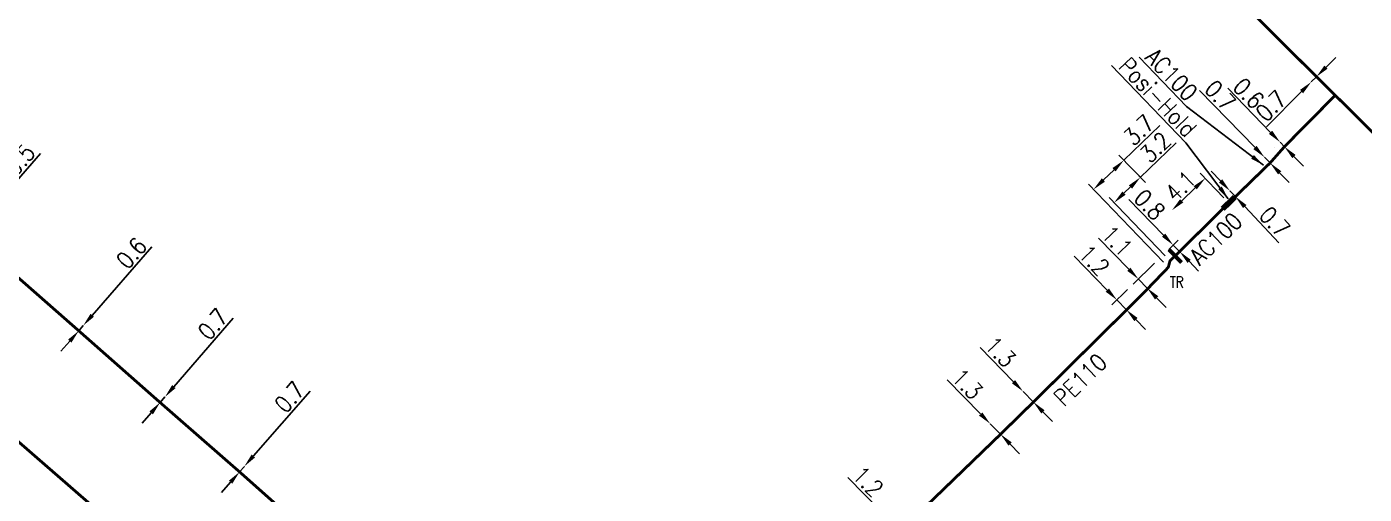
# Model space of a CAD drawing. Header units: millimetres. Extents: x 160996 to 162003, y 120996 to 122000.
# Drawn here: x 161517.5 to 161635.1, y 121076.5 to 121117.6 of the extents above; entities that cross this region are included whole.
import ezdxf
from ezdxf.enums import TextEntityAlignment as Align

# ---------------------------------------------------------------- set-up
doc = ezdxf.new("R2010")
doc.units = ezdxf.units.MM
doc.header["$PDMODE"] = 34
doc.linetypes.add('L_25_AP', pattern=[2000, 1000, 1000])
doc.linetypes.add('L_25_PE', pattern=[2000, 1000, 1000])
doc.layers.get('0').update_dxf_attribs({"linetype": 'CONTINUOUS'})
doc.layers.get('Defpoints').update_dxf_attribs({"linetype": 'CONTINUOUS'})
doc.layers.add('L_150', color=1, linetype='CONTINUOUS')
doc.layers.add('L_340', color=7, linetype='CONTINUOUS')
doc.styles.add('G_ROMANS', font='ROMANS.SHX', dxfattribs={"width": 0.75})
doc.styles.get("Standard").update_dxf_attribs({"font": 'romans.shx', "width": 0.85})
doc.dimstyles.get("Standard").update_dxf_attribs({"dimtxt": 1.5, "dimasz": 1.2, "dimexe": 0.625, "dimexo": 0.625, "dimgap": 0.25, "dimtad": 1, "dimdec": 1, "dimzin": 0, "dimdsep": 46, "dimtxsty": 'Standard', "dimcen": -0.5, "dimadec": 0, "dimazin": 0, "dimtfac": 1, "dimtdec": 1, "dimtmove": 0, "dimatfit": 3, "dimfxl": 0, "dimtolj": 1, "dimtzin": 0, "dimarcsym": 0})

# ---------------------------------------------------------------- blocks, each defined once
blk = doc.blocks.new('L_340_19')
at = {"linetype": 'Continuous'}
blk.add_hatch(color=0, dxfattribs=at).paths.add_polyline_path([(0.12, 0.75), (-0.12, 0.75), (-0.12, -0.75), (0.12, -0.75)])
at = {"color": 0, "linetype": 'Continuous'}
blk.add_lwpolyline([(-0.12, 0.75), (0.12, 0.75), (0.12, -0.75), (-0.12, -0.75)], close=True, dxfattribs=at)
at = {"color": 0, "linetype": 'Continuous', "width": 0.75}
for tag, height, flags, p in [('TR', 1, 8, (0, 1.98)), ('DEF_LEG', 1.2, 3, (0, -5)), ('DEF_COUP', 1.2, 3, (0, -7.5)), ('DEF_TYPE', 1.2, 3, (0, -10))]:
    blk.add_attdef(tag, text='', height=height, dxfattribs=dict(at, flags=flags)).set_placement(p, align=Align.MIDDLE)
blk = doc.blocks.new('*D567')
at = {"layer": 'Defpoints', "color": 0, "linetype": 'Continuous', "transparency": 16777216}
for p in [(161614.76, 121094.97), (161613.37, 121093.62), (161615.6, 121094.11)]:
    blk.add_point(p, dxfattribs=at)
at = {"layer": 'L_150', "color": 0, "linetype": 'Continuous', "lineweight": -2, "transparency": 16777216}
for p, q in [((161612.53, 121094.48), (161609.61, 121097.48)), ((161614.31, 121094.54), (161612.92, 121093.18)), ((161614.21, 121092.76), (161613.37, 121093.62)), ((161615.15, 121093.68), (161613.76, 121092.32)), ((161615.04, 121091.9), (161615.88, 121091.04))]:
    blk.add_line(p, q, dxfattribs=at)
at = {"layer": 'L_150', "color": 0, "linetype": 'Continuous', "transparency": 16777216}
for points in [[(161612.68, 121094.62), (161612.39, 121094.34), (161613.37, 121093.62)], [(161615.19, 121092.04), (161614.9, 121091.76), (161614.21, 121092.76)]]:
    blk.add_solid(points, dxfattribs=at)
at = {"layer": 'L_150', "color": 0, "linetype": 'Continuous', "transparency": 16777216, "insert": (161611.37, 121097.1), "char_height": 1.5, "attachment_point": 5, "rotation": 314.2528}
blk.add_mtext('\\A1;1.2', dxfattribs=at)
blk = doc.blocks.new('*D568')
at = {"layer": 'Defpoints', "color": 0, "linetype": 'Continuous', "transparency": 16777216}
for p in [(161605.12, 121085.58), (161605.12, 121085.58), (161606.03, 121084.65)]:
    blk.add_point(p, dxfattribs=at)
at = {"layer": 'L_150', "color": 0, "linetype": 'Continuous', "lineweight": -2, "transparency": 16777216}
for p, q in [((161604.28, 121086.44), (161601.36, 121089.44)), ((161606.03, 121084.65), (161605.12, 121085.58)), ((161606.86, 121083.79), (161607.7, 121082.93))]:
    blk.add_line(p, q, dxfattribs=at)
at = {"layer": 'L_150', "color": 0, "linetype": 'Continuous', "transparency": 16777216}
for points in [[(161604.42, 121086.58), (161604.14, 121086.3), (161605.12, 121085.58)], [(161607.01, 121083.93), (161606.72, 121083.65), (161606.03, 121084.65)]]:
    blk.add_solid(points, dxfattribs=at)
at = {"layer": 'L_150', "color": 0, "linetype": 'Continuous', "transparency": 16777216, "insert": (161603.12, 121089.06), "char_height": 1.5, "attachment_point": 5, "rotation": 314.2528}
blk.add_mtext('\\A1;1.3', dxfattribs=at)
blk = doc.blocks.new('*D569')
at = {"layer": 'Defpoints', "color": 0, "linetype": 'Continuous', "transparency": 16777216}
for p in [(161602.23, 121082.74), (161602.23, 121082.74), (161603.14, 121081.82)]:
    blk.add_point(p, dxfattribs=at)
at = {"layer": 'L_150', "color": 0, "linetype": 'Continuous', "lineweight": -2, "transparency": 16777216}
for p, q in [((161601.39, 121083.6), (161598.46, 121086.59)), ((161603.14, 121081.82), (161602.23, 121082.74)), ((161603.98, 121080.96), (161604.82, 121080.1))]:
    blk.add_line(p, q, dxfattribs=at)
at = {"layer": 'L_150', "color": 0, "linetype": 'Continuous', "transparency": 16777216}
for points in [[(161601.54, 121083.74), (161601.25, 121083.46), (161602.23, 121082.74)], [(161604.13, 121081.1), (161603.84, 121080.82), (161603.14, 121081.82)]]:
    blk.add_solid(points, dxfattribs=at)
at = {"layer": 'L_150', "color": 0, "linetype": 'Continuous', "transparency": 16777216, "insert": (161600.22, 121086.23), "char_height": 1.5, "attachment_point": 5, "rotation": 314.4331}
blk.add_mtext('\\A1;1.3', dxfattribs=at)
blk = doc.blocks.new('*D570')
at = {"layer": 'Defpoints', "color": 0, "linetype": 'Continuous', "transparency": 16777216}
for p in [(161593.49, 121074.18), (161593.49, 121074.18), (161594.33, 121073.32)]:
    blk.add_point(p, dxfattribs=at)
at = {"layer": 'L_150', "color": 0, "linetype": 'Continuous', "lineweight": -2, "transparency": 16777216}
for p, q in [((161592.65, 121075.03), (161589.72, 121078.02)), ((161594.33, 121073.32), (161593.49, 121074.18)), ((161595.17, 121072.46), (161596.01, 121071.6))]:
    blk.add_line(p, q, dxfattribs=at)
at = {"layer": 'L_150', "color": 0, "linetype": 'Continuous', "transparency": 16777216}
for points in [[(161592.8, 121075.17), (161592.51, 121074.89), (161593.49, 121074.18)], [(161595.32, 121072.6), (161595.03, 121072.32), (161594.33, 121073.32)]]:
    blk.add_solid(points, dxfattribs=at)
at = {"layer": 'L_150', "color": 0, "linetype": 'Continuous', "transparency": 16777216, "insert": (161591.48, 121077.66), "char_height": 1.5, "attachment_point": 5, "rotation": 314.4331}
blk.add_mtext('\\A1;1.2', dxfattribs=at)
blk = doc.blocks.new('*D578')
at = {"layer": 'Defpoints', "color": 0, "linetype": 'Continuous', "transparency": 16777216}
for p in [(161615.43, 121104.39), (161616.31, 121103.47), (161618.04, 121097.06)]:
    blk.add_point(p, dxfattribs=at)
at = {"layer": 'L_150', "color": 0, "linetype": 'Continuous', "lineweight": -2, "transparency": 16777216}
for p, q in [((161615.43, 121104.39), (161618.59, 121107.42)), ((161615.88, 121103.93), (161615, 121104.84)), ((161613.99, 121103), (161614.57, 121103.56)), ((161617.61, 121097.51), (161612.69, 121102.62))]:
    blk.add_line(p, q, dxfattribs=at)
at = {"layer": 'L_150', "color": 0, "linetype": 'Continuous', "transparency": 16777216}
for points in [[(161614.43, 121103.7), (161614.71, 121103.41), (161615.43, 121104.39)], [(161613.85, 121103.15), (161614.13, 121102.86), (161613.13, 121102.17)]]:
    blk.add_solid(points, dxfattribs=at)
at = {"layer": 'L_150', "color": 0, "linetype": 'Continuous', "transparency": 16777216, "insert": (161616.75, 121107.04), "char_height": 1.5, "attachment_point": 5, "rotation": 43.8637}
blk.add_mtext('\\A1;3.2', dxfattribs=at)
blk = doc.blocks.new('*D579')
at = {"layer": 'Defpoints', "color": 0, "linetype": 'Continuous', "transparency": 16777216}
for p in [(161613.98, 121105.9), (161616.31, 121103.47), (161617.89, 121096.49)]:
    blk.add_point(p, dxfattribs=at)
at = {"layer": 'L_150', "color": 0, "linetype": 'Continuous', "lineweight": -2, "transparency": 16777216}
for p, q in [((161613.98, 121105.9), (161617.14, 121108.94)), ((161615.88, 121103.93), (161613.55, 121106.35)), ((161612.18, 121104.17), (161613.12, 121105.07)), ((161617.46, 121096.94), (161610.88, 121103.79))]:
    blk.add_line(p, q, dxfattribs=at)
at = {"layer": 'L_150', "color": 0, "linetype": 'Continuous', "transparency": 16777216}
for points in [[(161612.98, 121105.21), (161613.26, 121104.92), (161613.98, 121105.9)], [(161612.04, 121104.31), (161612.32, 121104.02), (161611.32, 121103.33)]]:
    blk.add_solid(points, dxfattribs=at)
at = {"layer": 'L_150', "color": 0, "linetype": 'Continuous', "transparency": 16777216, "insert": (161615.31, 121108.56), "char_height": 1.5, "attachment_point": 5, "rotation": 43.8637}
blk.add_mtext('\\A1;3.7', dxfattribs=at)
blk = doc.blocks.new('*D580')
at = {"layer": 'Defpoints', "color": 0, "linetype": 'Continuous', "transparency": 16777216}
for p in [(161618.32, 121098.45), (161617.49, 121097.63), (161618.04, 121097.06)]:
    blk.add_point(p, dxfattribs=at)
at = {"layer": 'L_150', "color": 0, "linetype": 'Continuous', "lineweight": -2, "transparency": 16777216}
for p, q in [((161617.48, 121099.31), (161614.43, 121102.44)), ((161617.94, 121098.07), (161618.77, 121098.89)), ((161618.88, 121097.88), (161618.32, 121098.45)), ((161618.49, 121097.49), (161619.33, 121098.31)), ((161619.72, 121097.02), (161620.56, 121096.16))]:
    blk.add_line(p, q, dxfattribs=at)
at = {"layer": 'L_150', "color": 0, "linetype": 'Continuous', "transparency": 16777216}
for points in [[(161617.63, 121099.45), (161617.34, 121099.17), (161618.32, 121098.45)], [(161619.86, 121097.16), (161619.58, 121096.88), (161618.88, 121097.88)]]:
    blk.add_solid(points, dxfattribs=at)
at = {"layer": 'L_150', "color": 0, "linetype": 'Continuous', "transparency": 16777216, "insert": (161616.25, 121102), "char_height": 1.5, "attachment_point": 5, "rotation": 314.3071}
blk.add_mtext('\\A1;0.8', dxfattribs=at)
blk = doc.blocks.new('*D581')
at = {"layer": 'Defpoints', "color": 0, "linetype": 'Continuous', "transparency": 16777216}
for p in [(161617.13, 121097.29), (161617.89, 121096.49), (161615.26, 121095.46)]:
    blk.add_point(p, dxfattribs=at)
at = {"layer": 'L_150', "color": 0, "linetype": 'Continuous', "lineweight": -2, "transparency": 16777216}
for p, q in [((161614.42, 121096.32), (161611.75, 121099.05)), ((161616.68, 121096.85), (161614.81, 121095.02)), ((161617.45, 121096.06), (161615.58, 121094.23)), ((161616.03, 121094.67), (161615.26, 121095.46)), ((161616.86, 121093.81), (161617.7, 121092.95))]:
    blk.add_line(p, q, dxfattribs=at)
at = {"layer": 'L_150', "color": 0, "linetype": 'Continuous', "transparency": 16777216}
for points in [[(161614.56, 121096.46), (161614.28, 121096.18), (161615.26, 121095.46)], [(161617.01, 121093.95), (161616.72, 121093.67), (161616.03, 121094.67)]]:
    blk.add_solid(points, dxfattribs=at)
at = {"layer": 'L_150', "color": 0, "linetype": 'Continuous', "transparency": 16777216, "insert": (161613.38, 121098.81), "char_height": 1.5, "attachment_point": 5, "rotation": 314.3071}
blk.add_mtext('\\A1;1.1', dxfattribs=at)
blk = doc.blocks.new('*D1565')
at = {"layer": 'Defpoints', "color": 0, "linetype": 'Continuous', "transparency": 16777216}
for p in [(161630.46, 121112.78), (161630.46, 121112.78), (161630.92, 121113.24)]:
    blk.add_point(p, dxfattribs=at)
at = {"layer": 'L_150', "color": 0, "linetype": 'Continuous', "lineweight": -2, "transparency": 16777216}
for p, q in [((161631.76, 121114.09), (161632.61, 121114.94)), ((161630.92, 121113.24), (161630.46, 121112.78)), ((161629.61, 121111.93), (161626.52, 121108.84))]:
    blk.add_line(p, q, dxfattribs=at)
at = {"layer": 'L_150', "color": 0, "linetype": 'Continuous', "transparency": 16777216}
for points in [[(161631.62, 121114.23), (161631.9, 121113.95), (161630.92, 121113.24)], [(161629.47, 121112.08), (161629.75, 121111.79), (161630.46, 121112.78)]]:
    blk.add_solid(points, dxfattribs=at)
at = {"layer": 'L_150', "color": 0, "linetype": 'Continuous', "transparency": 16777216, "insert": (161626.93, 121110.67), "char_height": 1.5, "attachment_point": 5, "rotation": 45.0335}
blk.add_mtext('\\A1;0.7', dxfattribs=at)
blk = doc.blocks.new('*D1566')
at = {"layer": 'Defpoints', "color": 0, "linetype": 'Continuous', "transparency": 16777216}
for p in [(161623.31, 121103.21), (161623.31, 121103.21), (161623.79, 121102.7)]:
    blk.add_point(p, dxfattribs=at)
at = {"layer": 'L_150', "color": 0, "linetype": 'Continuous', "lineweight": -2, "transparency": 16777216}
for p, q in [((161622.48, 121104.08), (161621.66, 121104.95)), ((161623.31, 121103.21), (161623.79, 121102.7)), ((161624.61, 121101.83), (161627.62, 121098.65))]:
    blk.add_line(p, q, dxfattribs=at)
at = {"layer": 'L_150', "color": 0, "linetype": 'Continuous', "transparency": 16777216}
for points in [[(161622.63, 121104.22), (161622.34, 121103.94), (161623.31, 121103.21)], [(161624.76, 121101.97), (161624.47, 121101.69), (161623.79, 121102.7)]]:
    blk.add_solid(points, dxfattribs=at)
at = {"layer": 'L_150', "color": 0, "linetype": 'Continuous', "transparency": 16777216, "insert": (161627.25, 121100.49), "char_height": 1.5, "attachment_point": 5, "rotation": 313.4204}
blk.add_mtext('\\A1;0.7', dxfattribs=at)
blk = doc.blocks.new('L_340_02')
at = {"color": 0, "linetype": 'Continuous'}
blk.add_solid([(-0.75, 0.25), (0.75, 0.25), (-0.75, -0.25), (0.75, -0.25)], dxfattribs=at)
at = {"color": 0, "linetype": 'Continuous', "width": 0.75, "flags": 3}
for tag, p in [('DEF_LEG', (0, -4.75)), ('DEF_COUP', (0, -7.25)), ('DEF_TYPE', (0, -9.75))]:
    blk.add_attdef(tag, text='', height=1.2, dxfattribs=at).set_placement(p, align=Align.MIDDLE)
blk = doc.blocks.new('*D1591')
at = {"layer": 'Defpoints', "color": 0, "linetype": 'Continuous', "transparency": 16777216}
for p in [(161627.72, 121107.49), (161627.72, 121107.49), (161628.1, 121107.09)]:
    blk.add_point(p, dxfattribs=at)
at = {"layer": 'L_150', "color": 0, "linetype": 'Continuous', "lineweight": -2, "transparency": 16777216}
for p, q in [((161626.88, 121108.35), (161623.13, 121112.22)), ((161628.1, 121107.09), (161627.72, 121107.49)), ((161627.27, 121107.05), (161627.27, 121107.05)), ((161627.65, 121106.66), (161627.65, 121106.66)), ((161628.93, 121106.23), (161629.77, 121105.37))]:
    blk.add_line(p, q, dxfattribs=at)
at = {"layer": 'L_150', "color": 0, "linetype": 'Continuous', "transparency": 16777216}
for points in [[(161627.03, 121108.49), (161626.74, 121108.21), (161627.72, 121107.49)], [(161629.08, 121106.37), (161628.79, 121106.09), (161628.1, 121107.09)]]:
    blk.add_solid(points, dxfattribs=at)
at = {"layer": 'L_150', "color": 0, "linetype": 'Continuous', "transparency": 16777216, "insert": (161624.96, 121111.78), "char_height": 1.5, "attachment_point": 5, "rotation": 314.0992}
blk.add_mtext('\\A1;0.6', dxfattribs=at)
blk = doc.blocks.new('*D1592')
at = {"layer": 'Defpoints', "color": 0, "linetype": 'Continuous', "transparency": 16777216}
for p in [(161626.35, 121106.16), (161626.35, 121106.16), (161626.84, 121105.66)]:
    blk.add_point(p, dxfattribs=at)
at = {"layer": 'L_150', "color": 0, "linetype": 'Continuous', "lineweight": -2, "transparency": 16777216}
for p, q in [((161625.52, 121107.02), (161620.64, 121112.02)), ((161626.84, 121105.66), (161626.35, 121106.16)), ((161627.68, 121104.8), (161628.52, 121103.94))]:
    blk.add_line(p, q, dxfattribs=at)
at = {"layer": 'L_150', "color": 0, "linetype": 'Continuous', "transparency": 16777216}
for points in [[(161625.66, 121107.16), (161625.37, 121106.88), (161626.35, 121106.16)], [(161627.82, 121104.94), (161627.54, 121104.66), (161626.84, 121105.66)]]:
    blk.add_solid(points, dxfattribs=at)
at = {"layer": 'L_150', "color": 0, "linetype": 'Continuous', "transparency": 16777216, "insert": (161622.46, 121111.59), "char_height": 1.5, "attachment_point": 5, "rotation": 314.2576}
blk.add_mtext('\\A1;0.7', dxfattribs=at)
blk = doc.blocks.new('*D1593')
at = {"layer": 'Defpoints', "color": 0, "linetype": 'Continuous', "transparency": 16777216}
for p in [(161623.21, 121102.15), (161618.21, 121101.5), (161618.21, 121101.5)]:
    blk.add_point(p, dxfattribs=at)
at = {"layer": 'L_340', "color": 0, "linetype": 'Continuous', "lineweight": -2, "transparency": 16777216}
for p, q in [((161622.78, 121102.6), (161620.69, 121104.76)), ((161620.26, 121103.48), (161619.07, 121102.34))]:
    blk.add_line(p, q, dxfattribs=at)
at = {"layer": 'L_340', "color": 0, "linetype": 'Continuous', "transparency": 16777216}
for points in [[(161620.12, 121103.62), (161620.4, 121103.34), (161621.13, 121104.31)], [(161618.93, 121102.48), (161619.21, 121102.19), (161618.21, 121101.5)]]:
    blk.add_solid(points, dxfattribs=at)
at = {"layer": 'L_340', "color": 0, "linetype": 'Continuous', "transparency": 16777216, "insert": (161618.97, 121103.63), "char_height": 1.5, "attachment_point": 5, "rotation": 43.8637}
blk.add_mtext('\\A1;4.1', dxfattribs=at)
blk = doc.blocks.new('*D1326')
at = {"layer": 'Defpoints', "color": 0, "linetype": 'Continuous', "transparency": 16777216}
for p in [(161512.49, 121099.34), (161512.85, 121099.75), (161512.85, 121099.75)]:
    blk.add_point(p, dxfattribs=at)
at = {"layer": 'L_150', "color": 0, "linetype": 'Continuous', "lineweight": -2, "transparency": 16777216}
for p, q in [((161513.64, 121100.66), (161518.72, 121106.48)), ((161512.49, 121099.34), (161512.85, 121099.75)), ((161511.7, 121098.43), (161510.91, 121097.53))]:
    blk.add_line(p, q, dxfattribs=at)
at = {"layer": 'L_150', "color": 0, "linetype": 'Continuous', "transparency": 16777216}
for points in [[(161513.49, 121100.79), (161513.79, 121100.52), (161512.85, 121099.75)], [(161511.55, 121098.56), (161511.85, 121098.3), (161512.49, 121099.34)]]:
    blk.add_solid(points, dxfattribs=at)
at = {"layer": 'L_150', "color": 0, "linetype": 'Continuous', "transparency": 16777216, "insert": (161516.92, 121105.94), "char_height": 1.5, "attachment_point": 5, "rotation": 48.9124}
blk.add_mtext('\\A1;0.5', dxfattribs=at)
blk = doc.blocks.new('*D1327')
at = {"layer": 'Defpoints', "color": 0, "linetype": 'Continuous', "transparency": 16777216}
for p in [(161522.48, 121091.37), (161522.48, 121091.37), (161522.09, 121090.91)]:
    blk.add_point(p, dxfattribs=at)
at = {"layer": 'L_150', "color": 0, "linetype": 'Continuous', "lineweight": -2, "transparency": 16777216}
for p, q in [((161523.27, 121092.27), (161528.52, 121098.28)), ((161522.09, 121090.91), (161522.48, 121091.37)), ((161521.3, 121090.01), (161520.51, 121089.11))]:
    blk.add_line(p, q, dxfattribs=at)
at = {"layer": 'L_150', "color": 0, "linetype": 'Continuous', "transparency": 16777216}
for points in [[(161523.12, 121092.4), (161523.42, 121092.14), (161522.48, 121091.37)], [(161521.15, 121090.14), (161521.45, 121089.88), (161522.09, 121090.91)]]:
    blk.add_solid(points, dxfattribs=at)
at = {"layer": 'L_150', "color": 0, "linetype": 'Continuous', "transparency": 16777216, "insert": (161526.73, 121097.74), "char_height": 1.5, "attachment_point": 5, "rotation": 48.8491}
blk.add_mtext('\\A1;0.6', dxfattribs=at)
blk = doc.blocks.new('*D1328')
at = {"layer": 'Defpoints', "color": 0, "linetype": 'Continuous', "transparency": 16777216}
for p in [(161529.67, 121085.1), (161529.67, 121085.1), (161529.24, 121084.61)]:
    blk.add_point(p, dxfattribs=at)
at = {"layer": 'L_150', "color": 0, "linetype": 'Continuous', "lineweight": -2, "transparency": 16777216}
for p, q in [((161530.45, 121086), (161535.68, 121092.03)), ((161529.24, 121084.61), (161529.67, 121085.1)), ((161528.45, 121083.7), (161527.67, 121082.79))]:
    blk.add_line(p, q, dxfattribs=at)
at = {"layer": 'L_150', "color": 0, "linetype": 'Continuous', "transparency": 16777216}
for points in [[(161530.3, 121086.14), (161530.6, 121085.87), (161529.67, 121085.1)], [(161528.3, 121083.83), (161528.61, 121083.57), (161529.24, 121084.61)]]:
    blk.add_solid(points, dxfattribs=at)
at = {"layer": 'L_150', "color": 0, "linetype": 'Continuous', "transparency": 16777216, "insert": (161533.89, 121091.49), "char_height": 1.5, "attachment_point": 5, "rotation": 49.0655}
blk.add_mtext('\\A1;0.7', dxfattribs=at)
blk = doc.blocks.new('*D1329')
at = {"layer": 'Defpoints', "color": 0, "linetype": 'Continuous', "transparency": 16777216}
for p in [(161536.23, 121078.51), (161536.65, 121079), (161536.65, 121079)]:
    blk.add_point(p, dxfattribs=at)
at = {"layer": 'L_150', "color": 0, "linetype": 'Continuous', "lineweight": -2, "transparency": 16777216}
for p, q in [((161537.44, 121079.91), (161542.43, 121085.62)), ((161536.23, 121078.51), (161536.65, 121079)), ((161535.44, 121077.61), (161534.65, 121076.71))]:
    blk.add_line(p, q, dxfattribs=at)
at = {"layer": 'L_150', "color": 0, "linetype": 'Continuous', "transparency": 16777216}
for points in [[(161537.29, 121080.04), (161537.59, 121079.78), (161536.65, 121079)], [(161535.29, 121077.74), (161535.59, 121077.48), (161536.23, 121078.51)]]:
    blk.add_solid(points, dxfattribs=at)
at = {"layer": 'L_150', "color": 0, "linetype": 'Continuous', "transparency": 16777216, "insert": (161540.63, 121085.08), "char_height": 1.5, "attachment_point": 5, "rotation": 48.8679}
blk.add_mtext('\\A1;0.7', dxfattribs=at)

msp = doc.modelspace()

# ---------------------------------------------------------------- linework, layer by layer
at = {"layer": 'L_150', "linetype": 'L_25_AP', "const_width": 0.25, "flags": 128}
for points in [[(161483.88, 121261.37), (161484.85, 121260.39), (161485.43, 121259.79), (161484.94, 121259.3), (161490.22, 121254.2), (161492.51, 121251.92), (161497.4, 121247.07), (161526.39, 121218.24), (161533.57, 121210.76), (161547.04, 121197.33), (161557.48, 121187.06), (161573.55, 121170.96), (161581.21, 121163.1), (161589.17, 121154.86), (161601.52, 121142.5), (161609.59, 121134.43), (161609.59, 121134.43), (161630.92, 121113.24), (161630.92, 121113.24), (161660.58, 121083.9), (161668.77, 121076.17), (161671.66, 121072.85), (161676.18, 121068.26), (161683.22, 121061.21), (161699.63, 121044.54), (161708.22, 121035.8), (161713.95, 121030.04), (161722.77, 121021.18), (161730.04, 121013.65), (161736.57, 121007.17), (161741.74, 121001.96), (161743.69, 121000)], [(161632.57, 121111.61), (161628.1, 121107.09), (161626.84, 121105.66), (161623.79, 121102.7), (161623.21, 121102.15), (161623.21, 121102.15), (161623.21, 121102.15), (161623.21, 121102.15), (161618.49, 121097.49)]]:
    msp.add_lwpolyline(points, dxfattribs=at)
at = {"layer": 'L_150', "linetype": 'L_25_PE', "const_width": 0.25, "flags": 128}
for points in [[(161618.49, 121097.49), (161618.04, 121097.06), (161617.89, 121096.49), (161615.6, 121094.11), (161606.03, 121084.65), (161603.14, 121081.82), (161594.33, 121073.32), (161585.46, 121064.77), (161578.98, 121058.32), (161575.75, 121054.89), (161573.45, 121052.45), (161570.89, 121050.27), (161570.25, 121050.33), (161568.04, 121052.22), (161568.04, 121052.22), (161552.03, 121064.94), (161546.93, 121069.01), (161536.23, 121078.51), (161529.24, 121084.61), (161522.09, 121090.91), (161512.49, 121099.34), (161506.3, 121104.73), (161497.32, 121112.6), (161488.21, 121120.52), (161486.96, 121121.61), (161486.4, 121122.1), (161483.19, 121124.65), (161477.22, 121130.15), (161472.42, 121136), (161467.16, 121143), (161462.42, 121148.39), (161459.26, 121152.36)], [(161448.56, 121141.01), (161457.48, 121132.66), (161464.91, 121126.31), (161468.51, 121123.18), (161473.17, 121119.68), (161477.24, 121115.82), (161481.02, 121112.6), (161495.18, 121099.99), (161503.96, 121092.3), (161511.96, 121085.36), (161524.37, 121074.57), (161536, 121064.36), (161542.69, 121058.4), (161548.27, 121052.81), (161548.42, 121052.2), (161547.93, 121050.45), (161547.01, 121050.06), (161546.1, 121049.66), (161534.78, 121044.83), (161529.79, 121042.85), (161525.63, 121040.91), (161521.11, 121039.04), (161511, 121034.32), (161511, 121034.32), (161507.33, 121032.59), (161507.01, 121032.45), (161504.95, 121033.14), (161503.88, 121033.48), (161503.88, 121033.48), (161498.81, 121042.6), (161493.59, 121051.54), (161488.31, 121060.47), (161483.6, 121067.74), (161476.45, 121080.35), (161474.45, 121083.99), (161464.88, 121100.65), (161458.04, 121111.77), (161453.62, 121119.06), (161448.87, 121126.71), (161448.87, 121126.71)]]:
    msp.add_lwpolyline(points, dxfattribs=at)

# ---------------------------------------------------------------- block references
at = {"layer": 'L_340', "rotation": 44.30710512665013}
msp.add_blockref('L_340_02', (161623.21, 121102.15), dxfattribs=at)
at = {"layer": 'L_340'}
ref = msp.add_blockref('L_340_19', (161618.49, 121097.49), dxfattribs=dict(at, rotation=43.86374459637002))
ref.add_attrib('TR', 'TR', dxfattribs={"layer": '0', "color": 0, "linetype": 'Continuous', "height": 1, "style": 'G_ROMANS', "width": 0.75, "flags": 8}).set_placement((161618.63, 121095.19), align=Align.MIDDLE)

# ---------------------------------------------------------------- texts
at = {"layer": 'L_150', "linetype": 'Continuous', "width": 0.85}
for s, p in [('AC100', (161620.65, 121096.59)), ('PE110', (161608.72, 121084.16))]:
    msp.add_text(s, height=1.5, rotation=44.2528, dxfattribs=at).set_placement(p)
at = {"layer": 'L_150', "linetype": 'Continuous', "insert": (161619.5, 121110.96), "char_height": 1.5, "attachment_point": 9, "rotation": 313.839}
msp.add_mtext('\\A1;AC100', dxfattribs=at)
at = {"layer": 'L_340', "linetype": 'Continuous', "insert": (161619.43, 121107.79), "char_height": 1.5, "attachment_point": 9, "rotation": 313.839}
msp.add_mtext('\\A1;Posi-Hold', dxfattribs=at)

# ---------------------------------------------------------------- dimensions: what is measured, and where the dimension line sits
at = {"layer": 'L_150', "linetype": 'Continuous'}
for base, p1, p2, angle, picture, middle in [((161630.46, 121112.78), (161630.92, 121113.24), (161630.46, 121112.78), 45.0335, '*D1565', (161627.64, 121109.96)), ((161627.72, 121107.49), (161628.1, 121107.09), (161627.72, 121107.49), 314.0992, '*D1591', (161624.24, 121111.08)), ((161626.35, 121106.16), (161626.84, 121105.66), (161626.35, 121106.16), 314.2576, '*D1592', (161621.75, 121110.89)), ((161613.98, 121105.9), (161617.89, 121096.49), (161616.31, 121103.47), 223.8637, '*D579', (161616, 121107.84)), ((161615.43, 121104.39), (161618.04, 121097.06), (161616.31, 121103.47), 223.8637, '*D578', (161617.44, 121106.32)), ((161512.85, 121099.75), (161512.49, 121099.34), (161512.85, 121099.75), 228.9124, '*D1326', (161517.68, 121105.28)), ((161623.31, 121103.21), (161623.79, 121102.7), (161623.31, 121103.21), 313.4204, '*D1566', (161626.53, 121099.81)), ((161618.32, 121098.45), (161618.04, 121097.06), (161617.49, 121097.63), 314.3071, '*D580', (161615.54, 121101.3)), ((161615.26, 121095.46), (161617.89, 121096.49), (161617.13, 121097.29), 314.3071, '*D581', (161612.66, 121098.11)), ((161522.48, 121091.37), (161522.09, 121090.91), (161522.48, 121091.37), 228.8491, '*D1327', (161527.48, 121097.09)), ((161613.37, 121093.62), (161615.6, 121094.11), (161614.76, 121094.97), 314.2528, '*D567', (161610.65, 121096.41)), ((161529.67, 121085.1), (161529.24, 121084.61), (161529.67, 121085.1), 229.0655, '*D1328', (161534.64, 121090.84)), ((161605.12, 121085.58), (161606.03, 121084.65), (161605.12, 121085.58), 314.2528, '*D568', (161602.4, 121088.37)), ((161602.23, 121082.74), (161603.14, 121081.82), (161602.23, 121082.74), 314.4331, '*D569', (161599.51, 121085.53)), ((161536.65, 121079), (161536.23, 121078.51), (161536.65, 121079), 228.8679, '*D1329', (161541.38, 121084.42)), ((161593.49, 121074.18), (161594.33, 121073.32), (161593.49, 121074.18), 314.4331, '*D570', (161590.77, 121076.96))]:
    dim = msp.add_linear_dim(base=base, p1=p1, p2=p2, angle=angle, dimstyle='Standard', dxfattribs=at)
    dim.commit()
    dim.dimension.update_dxf_attribs({"geometry": picture, "text_midpoint": middle, "dimtype": 160})
at = {"layer": 'L_340', "linetype": 'Continuous'}
dim = msp.add_linear_dim(base=(161618.21, 121101.5), p1=(161623.21, 121102.15), p2=(161618.21, 121101.5), angle=43.8637, dimstyle='Standard', dxfattribs=at)
dim.commit()
dim.dimension.update_dxf_attribs({"geometry": '*D1593', "text_midpoint": (161619.67, 121102.91), "dimtype": 160})

# ---------------------------------------------------------------- leaders
at = {"layer": 'L_150', "linetype": 'Continuous', "annotation_type": 0, "has_hookline": 1, "hookline_direction": 1, "text_width": 5.77, "horizontal_direction": (0.692634, -0.721289, 0)}
msp.add_leader([(161626.25, 121105.47), (161619.49, 121110.61)], dimstyle='Standard', dxfattribs=at)
at = {"layer": 'L_340', "linetype": 'Continuous', "annotation_type": 0, "has_hookline": 1, "hookline_direction": 1, "text_width": 9.17, "horizontal_direction": (0.692634, -0.721289, 0)}
msp.add_leader([(161623.16, 121102.52), (161619.43, 121107.44)], dimstyle='Standard', dxfattribs=at)

doc.saveas('drawing.dxf')
